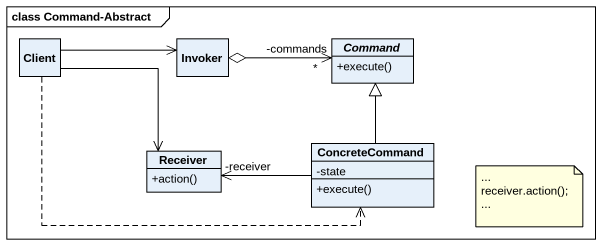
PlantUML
@startuml
mainframe class Command-Abstract
hide circle
hide empty members
skinparam classAttributeIconSize 0
class Client
class Invoker
abstract class Command {
  +execute()
}
class Receiver {
  +action()
}
class ConcreteCommand {
  -state
  +execute()
}
Client -right-> Invoker
Client --> Receiver
Client .right.> ConcreteCommand
Invoker o-right-> "-commands\n*" Command
ConcreteCommand -up-|> Command
ConcreteCommand -left-> "-receiver" Receiver
note as N1
  ~...
  receiver.action();
  ~...
end note
@enduml
